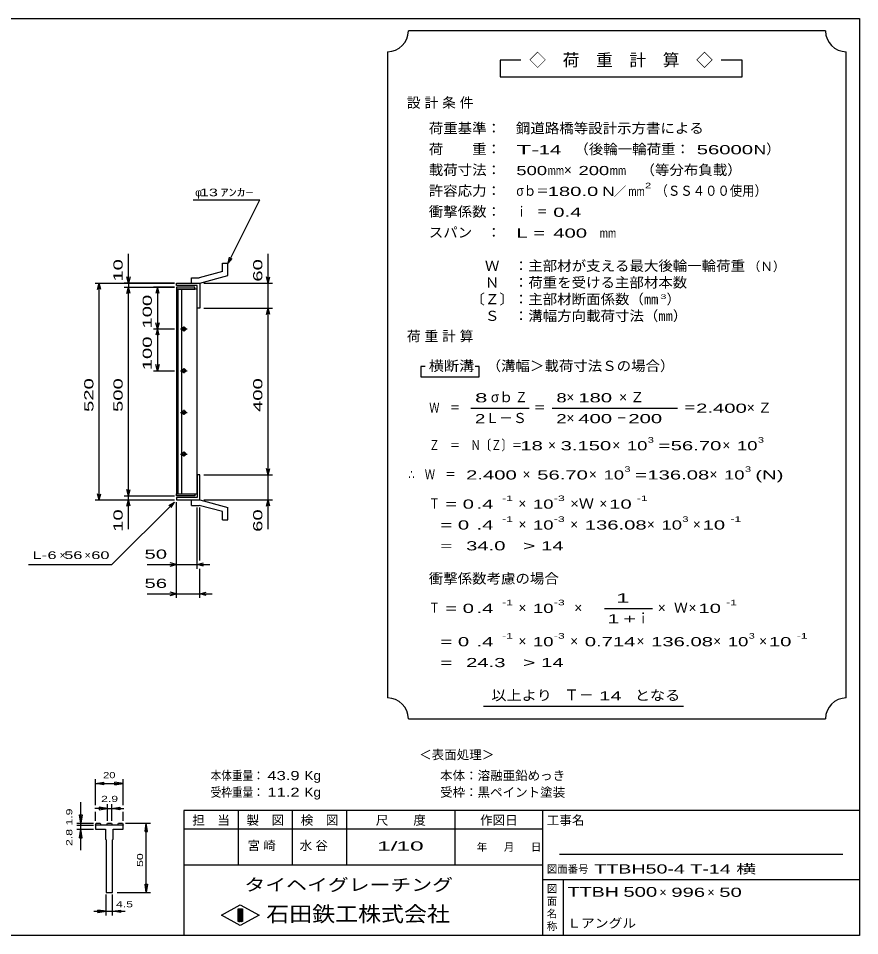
# Model space of a CAD drawing. Units: millimetres, scale not verified. Extents: x -1820 to 1736, y -1282 to 1048.
# Drawn here: x -281 to 1736, y -1152 to 1048 of the extents above; entities that cross this region are included whole.
import ezdxf
from ezdxf.enums import TextEntityAlignment as Align

# ---------------------------------------------------------------- set-up
doc = ezdxf.new("R2010")
doc.units = ezdxf.units.MM
doc.header["$LTSCALE"] = 10
for name, color, linetype, lineweight in [('0_2', 150, 'Continuous', 25), ('16', 3, 'Continuous', 25), ('19', 6, 'Continuous', 25), ('22', 2, 'Continuous', 25), ('32', 4, 'Continuous', 25)]:
    doc.layers.add(name, color=color, linetype=linetype, lineweight=lineweight)
doc.styles.add('ベクトル', font='')
doc.styles.get('ベクトル').set_extended_font_data('ベクトル')

msp = doc.modelspace()

# ---------------------------------------------------------------- linework, layer by layer
at = {"layer": '0_2'}
for p, q in [((-1724, 1048.5), (1736, 1048.5)), ((1736, 1048.5), (1736, -1151.5)), ((1736, -851.5), (116, -851.5)), ((116, -851.5), (116, -1151.5)), ((246, -851.5), (246, -981.5)), ((376, -981.5), (376, -851.5)), ((506, -851.5), (506, -981.5)), ((766, -981.5), (766, -851.5)), ((976, -851.5), (976, -1151.5)), ((976, -896.5), (116, -896.5)), ((1696, -956.5), (1016, -956.5)), ((116, -981.5), (976, -981.5)), ((976, -1016.5), (1736, -1016.5)), ((1026, -1151.5), (1026, -1016.5)), ((206, -1102.5), (251, -1077.5)), ((251, -1077.5), (296, -1102.5)), ((246, -1087.5), (256, -1087.5)), ((246, -1117.5), (246, -1087.5)), ((246, -1087.5), (248, -1087.5)), ((248, -1087.5), (248, -1117.5)), ((250, -1117.5), (250, -1087.5)), ((250, -1087.5), (252, -1087.5)), ((252, -1087.5), (252, -1117.5)), ((254, -1117.5), (254, -1087.5)), ((254, -1087.5), (256, -1087.5)), ((256, -1087.5), (256, -1117.5)), ((256, -1087.5), (256, -1117.5)), ((251, -1127.5), (206, -1102.5)), ((256, -1117.5), (246, -1117.5)), ((248, -1117.5), (250, -1117.5)), ((296, -1102.5), (251, -1127.5)), ((252, -1117.5), (254, -1117.5)), ((1736, -1151.5), (-1724, -1151.5))]:
    msp.add_line(p, q, dxfattribs=at)
at = {"layer": '16'}
for p, q in [((142, 403.5), (98, 403.5)), ((98, 403.5), (98, 399)), ((98, 399), (142, 399)), ((98, 399), (98, -92)), ((148, 399), (98, 399)), ((99.5, 399), (99.5, -92)), ((102.5, -92), (102.5, 399)), ((110, 399), (110, -92)), ((142, 399), (142, 403.5)), ((148, -92), (148, 399)), ((116, 309.5), (116, 297.5)), ((108, 303.5), (124, 303.5)), ((118, 306.5), (114, 306.5)), ((114, 300.5), (118, 300.5)), ((108, 203.5), (124, 203.5)), ((118, 206.5), (114, 206.5)), ((114, 200.5), (118, 200.5)), ((116, 209.5), (116, 197.5)), ((108, 103.5), (124, 103.5)), ((118, 106.5), (114, 106.5)), ((114, 100.5), (118, 100.5)), ((116, 109.5), (116, 97.5)), ((108, 3.5), (124, 3.5)), ((118, 6.5), (114, 6.5)), ((114, 0.5), (118, 0.5)), ((116, 9.5), (116, -2.5)), ((98, -92), (142, -92)), ((98, -96.5), (98, -92)), ((98, -92), (148, -92)), ((142, -96.5), (98, -96.5)), ((142, -92), (142, -96.5))]:
    msp.add_line(p, q, dxfattribs=at)
for centre, radius, start, end in [((114, 303.5), 3, 90, 270), ((116, 303.5), 4, 46.6, 133.4), ((116, 303.5), 4, 226.6, 313.4), ((118, 303.5), 3, 270, 90), ((114, 203.5), 3, 90, 270), ((116, 203.5), 4, 46.6, 133.4), ((116, 203.5), 4, 226.6, 313.4), ((118, 203.5), 3, 270, 90), ((114, 103.5), 3, 90, 270), ((116, 103.5), 4, 46.6, 133.4), ((116, 103.5), 4, 226.6, 313.4), ((118, 103.5), 3, 270, 90), ((114, 3.5), 3, 90, 270), ((116, 3.5), 4, 46.6, 133.4), ((116, 3.5), 4, 226.6, 313.4), ((118, 3.5), 3, 270, 90)]:
    msp.add_arc(centre, radius, start, end, dxfattribs=at)
at = {"layer": '19'}
for p, q in [((208.61, 441.6), (152.28, 426.51)), ((208.61, 461.62), (221.61, 461.62)), ((208.61, 441.6), (208.61, 461.62)), ((221.61, 431.62), (221.61, 461.62)), ((133.99, 426.51), (152.28, 426.51)), ((133.99, 413.51), (133.99, 426.51)), ((154, 413.5), (221.61, 431.62)), ((98, 407.5), (98, 413.5)), ((98, 413.5), (154, 413.5)), ((148, 407.5), (98, 407.5)), ((134, 413.5), (154, 413.5)), ((148, 353.5), (148, 407.5)), ((154, 413.5), (154, 353.5)), ((154, 353.5), (148, 353.5)), ((154, -46.5), (148, -46.5)), ((148, -46.5), (148, -100.5)), ((154, -106.5), (154, -46.5)), ((98, -100.5), (98, -106.5)), ((148, -100.5), (98, -100.5)), ((98, -106.5), (154, -106.5)), ((133.99, -119.51), (133.99, -106.51)), ((134, -106.5), (154, -106.5)), ((154, -106.5), (221.61, -124.62)), ((133.99, -119.51), (152.28, -119.51)), ((208.61, -134.6), (152.28, -119.51)), ((221.61, -154.62), (221.61, -124.62)), ((208.61, -154.62), (208.61, -134.6)), ((208.61, -154.62), (221.61, -154.62))]:
    msp.add_line(p, q, dxfattribs=at)
at = {"layer": '22', "color": 4}
for p, q in [((1654, 1018.5), (654, 1018.5)), ((604, 968.5), (604, -581.5)), ((1704, -581.5), (1704, 968.5)), ((924, 948.5), (874, 948.5)), ((874, 948.5), (874, 908.5)), ((1454, 948.5), (1404, 948.5)), ((1454, 908.5), (1454, 948.5)), ((874, 908.5), (1454, 908.5)), ((138, 613.5), (298, 613.5)), ((222, 461.5), (298, 613.5)), ((-17, 413.5), (-17, 483.5)), ((222, 461.5), (225, 476.1)), ((222, 461.5), (232, 472.5)), ((318, 413.5), (318, 483.5)), ((-17, 413.5), (-21, 428.5)), ((-13, 428.5), (-17, 413.5)), ((318, 413.5), (314, 428.5)), ((318, 413.5), (322, 428.5)), ((-97, 413.5), (93, 413.5)), ((-91, 398.5), (-87, 413.5)), ((-83, 398.5), (-87, 413.5)), ((-87, -106.5), (-87, 413.5)), ((93, 413.5), (-27, 413.5)), ((-27, 403.5), (93, 403.5)), ((-21, 388.5), (-17, 403.5)), ((-17, 413.5), (-17, 403.5)), ((-13, 388.5), (-17, 403.5)), ((-17, -96.5), (-17, 403.5)), ((93, 403.5), (43, 403.5)), ((53, 403.5), (49, 388.5)), ((57, 388.5), (53, 403.5)), ((53, 403.5), (53, 303.5)), ((164, 413.5), (328, 413.5)), ((318, 353.5), (318, 413.5)), ((164, 353.5), (328, 353.5)), ((314, 338.5), (318, 353.5)), ((322, 338.5), (318, 353.5)), ((318, -46.5), (318, 353.5)), ((53, 303.5), (49, 318.5)), ((57, 318.5), (53, 303.5)), ((43, 303.5), (93, 303.5)), ((53, 303.5), (49, 288.5)), ((57, 288.5), (53, 303.5)), ((53, 303.5), (53, 203.5)), ((43, 203.5), (93, 203.5)), ((53, 203.5), (49, 218.5)), ((57, 218.5), (53, 203.5)), ((694, 213.5), (684, 213.5)), ((684, 213.5), (684, 188.5)), ((824, 213.5), (814, 213.5)), ((824, 188.5), (824, 213.5)), ((684, 188.5), (824, 188.5)), ((804, 113.5), (944, 113.5)), ((999, 113.5), (1299, 113.5)), ((318, -46.5), (314, -31.5)), ((318, -46.5), (322, -31.5)), ((164, -46.5), (328, -46.5)), ((318, -106.5), (318, -46.5)), ((-17, -96.5), (-21, -81.5)), ((-17, -96.5), (-13, -81.5)), ((-97, -106.5), (93, -106.5)), ((-87, -106.5), (-91, -91.5)), ((-87, -106.5), (-83, -91.5)), ((-27, -96.5), (93, -96.5)), ((-27, -106.5), (93, -106.5)), ((-21, -121.5), (-17, -106.5)), ((-17, -106.5), (-17, -96.5)), ((-13, -121.5), (-17, -106.5)), ((-17, -176.5), (-17, -106.5)), ((164, -106.5), (328, -106.5)), ((314, -121.5), (318, -106.5)), ((322, -121.5), (318, -106.5)), ((318, -176.5), (318, -106.5)), ((-57, -261.5), (93, -111.5)), ((80, -119.5), (93, -111.5)), ((85, -124.5), (93, -111.5)), ((98, -271.5), (98, -111.5)), ((98, -341.5), (98, -111.5)), ((148, -271.5), (148, -124.5)), ((154, -251.5), (154, -124.5)), ((-257, -261.5), (-57, -261.5)), ((28, -261.5), (98, -261.5)), ((98, -261.5), (83, -257.5)), ((83, -265.5), (98, -261.5)), ((98, -261.5), (148, -261.5)), ((148, -261.5), (163, -257.5)), ((163, -265.5), (148, -261.5)), ((148, -261.5), (178, -261.5)), ((154, -341.5), (154, -271.5)), ((98, -331.5), (83, -327.5)), ((154, -331.5), (169, -327.5)), ((28, -331.5), (98, -331.5)), ((83, -335.5), (98, -331.5)), ((98, -331.5), (154, -331.5)), ((169, -335.5), (154, -331.5)), ((154, -331.5), (184, -331.5)), ((1124, -366.5), (1239, -366.5)), ((834, -601.5), (1314, -601.5)), ((654, -631.5), (1654, -631.5))]:
    msp.add_line(p, q, dxfattribs=at)
for centre, start, end in [((604, 1018.5), 270, 0), ((1704, 1018.5), 180, 270), ((604, -631.5), 0, 90), ((1704, -631.5), 90, 180)]:
    msp.add_arc(centre, 50, start, end, dxfattribs=at)
at = {"layer": '32'}
for p, q in [((-96, -838.5), (-96, -776.5)), ((-96, -786.5), (-76, -783.5)), ((-76, -789.5), (-96, -786.5)), ((-96, -786.5), (-29.33, -786.5)), ((-76, -789.5), (-76, -783.5)), ((-29.33, -786.5), (-49.33, -783.5)), ((-49.33, -789.5), (-49.33, -783.5)), ((-49.33, -789.5), (-29.33, -786.5)), ((-29.33, -838.5), (-29.33, -776.5)), ((-131, -881.5), (-131, -831.5)), ((-67.5, -846.5), (-97.5, -846.5)), ((-96, -876.5), (-96, -854.5)), ((-67.5, -846.5), (-87.5, -843.5)), ((-87.5, -843.5), (-87.5, -849.5)), ((-87.5, -849.5), (-67.5, -846.5)), ((-67.5, -876.5), (-67.5, -836.5)), ((-67.5, -846.5), (-57.83, -846.5)), ((-57.83, -836.5), (-57.83, -876.5)), ((-57.83, -846.5), (-37.83, -843.5)), ((-37.83, -849.5), (-57.83, -846.5)), ((-57.83, -846.5), (-27.83, -846.5)), ((-37.83, -843.5), (-37.83, -849.5)), ((-29.33, -876.5), (-29.33, -854.5)), ((-131, -881.5), (-134, -861.5)), ((-134, -861.5), (-128, -861.5)), ((-128, -861.5), (-131, -881.5)), ((-141, -881.5), (-101, -881.5)), ((-141, -886.5), (-101, -886.5)), ((-141, -896.5), (-101, -896.5)), ((-134, -916.5), (-131, -896.5)), ((-131, -896.5), (-131, -881.5)), ((-128, -916.5), (-131, -896.5)), ((-131, -946.5), (-131, -896.5)), ((-96, -886.5), (-94.33, -881.5)), ((-96, -886.5), (-96, -896.5)), ((-29.33, -886.5), (-96, -886.5)), ((-96, -896.5), (-71.83, -896.5)), ((-94.33, -881.5), (-84.67, -881.5)), ((-84.67, -881.5), (-83, -886.5)), ((-71.83, -896.5), (-71.83, -919.83)), ((-69.17, -886.5), (-67.5, -881.5)), ((-67.5, -881.5), (-57.83, -881.5)), ((-57.83, -881.5), (-56.17, -886.5)), ((-53.5, -919.83), (-53.5, -896.5)), ((-53.5, -896.5), (-29.33, -896.5)), ((-42.33, -886.5), (-40.67, -881.5)), ((-40.67, -881.5), (-31, -881.5)), ((-31, -881.5), (-29.33, -886.5)), ((-29.33, -896.5), (-29.33, -886.5)), ((-24.33, -881.5), (35.67, -881.5)), ((22.67, -901.5), (25.67, -881.5)), ((22.67, -901.5), (28.67, -901.5)), ((28.67, -901.5), (25.67, -881.5)), ((25.67, -1048.17), (25.67, -881.5)), ((-134, -916.5), (-128, -916.5)), ((-71.83, -919.83), (-70.17, -921.5)), ((-70.17, -921.5), (-70.17, -1048.17)), ((-55.17, -921.5), (-53.5, -919.83)), ((-55.17, -1048.17), (-55.17, -921.5)), ((25.67, -1048.17), (22.67, -1028.17)), ((22.67, -1028.17), (28.67, -1028.17)), ((28.67, -1028.17), (25.67, -1048.17)), ((-70.17, -1048.17), (-55.17, -1048.17)), ((-70.17, -1103.17), (-70.17, -1053.17)), ((-55.17, -1103.17), (-55.17, -1053.17)), ((-44.33, -1048.17), (35.67, -1048.17)), ((-100.17, -1093.17), (-70.17, -1093.17)), ((-70.17, -1093.17), (-90.17, -1090.17)), ((-90.17, -1096.17), (-90.17, -1090.17)), ((-90.17, -1096.17), (-70.17, -1093.17)), ((-70.17, -1093.17), (-55.17, -1093.17)), ((-55.17, -1093.17), (-35.17, -1090.17)), ((-35.17, -1096.17), (-55.17, -1093.17)), ((-55.17, -1093.17), (-25.17, -1093.17)), ((-35.17, -1096.17), (-35.17, -1090.17))]:
    msp.add_line(p, q, dxfattribs=at)
msp.add_circle((-131, -886.5), 1, dxfattribs=at)

# ---------------------------------------------------------------- texts
at = {"layer": '0_2', "style": 'ベクトル'}
for s, height, p in [('担\u3000当', 21.99, (136, -874.5)), ('製\u3000図', 21.99, (266, -874.5)), ('検\u3000図', 21.99, (396, -874.5)), ('尺\u3000\u3000度', 21.99, (576, -874.5)), ('作図日', 21.99, (826, -874.5)), ('工事名', 21.99, (986, -874.5)), ('年', 18.33, (818, -939)), ('月', 18.33, (883, -939)), ('日', 18.33, (948, -939)), ('図面番号', 18.33, (986, -992)), ('図', 18.33, (986, -1039)), ('面', 18.33, (986, -1069)), ('名', 18.33, (986, -1099)), ('称', 18.33, (986, -1129))]:
    msp.add_text(s, height=height, dxfattribs=at).set_placement(p, align=Align.MIDDLE_LEFT)
at = {"layer": '0_2', "color": 222, "style": 'ベクトル'}
for s, height, width, p in [('タイヘイグレーチング', 29.33, 1.25, (261, -1029.5)), ('石田鉄工株式会社', 36.66, 1.1, (313.5, -1099.5))]:
    msp.add_text(s, height=height, dxfattribs=dict(at, width=width)).set_placement(p, align=Align.MIDDLE_LEFT)
at = {"layer": '22', "style": 'ベクトル'}
for s, height, p in [('◇\u3000荷\u3000重\u3000計\u3000算\u3000◇', 29.33, (944, 948.5)), ('）', 24.19, (1512, 735)), ('×', 24.19, (1027, 685)), ('／', 21.99, (1146.5, 633.5)), ('φ', 18.33, (143, 631)), ('（Ｎ）', 21.99, (1468, 453.5)), ('）', 24.19, (1273, 375)), ('σｂ', 24.19, (852, 140)), ('×', 24.19, (1033, 140)), ('Ｌ－Ｓ', 24.19, (839, 90)), ('×', 24.19, (1033, 90)), ('×', 24.19, (989, 25)), ('×', 24.19, (1143, 25)), ('×', 24.19, (1407, 25)), ('×', 24.19, (928, -45)), ('×', 24.19, (1087, -45)), ('×', 24.19, (1376, -45)), ('×', 24.19, (918, -115)), ('×', 24.19, (1112, -115)), ('×', 24.19, (918, -165)), ('×', 24.19, (1042, -165)), ('×', 24.19, (1226, -165)), ('×', 24.19, (1336, -165)), ('×', 18.33, (-182, -239)), ('×', 18.33, (-122, -239)), ('×', 24.19, (918, -365)), ('×', 24.19, (1052, -365)), ('×', 24.19, (1252, -365)), ('Ｗ', 24.19, (1291, -365)), ('×', 24.19, (1326, -365)), ('ｉ', 24.19, (1200.5, -390)), ('×', 24.19, (918, -445)), ('×', 24.19, (1042, -445)), ('×', 24.19, (1201, -445)), ('×', 24.19, (1385, -445)), ('×', 24.19, (1495, -445)), ('Ｔ－', 25.66, (1028, -574)), ('＜表面処理＞', 21.99, (680, -717.5)), ('本体：', 21.99, (730, -767.5)), ('溶融亜鉛めっき', 21.99, (820, -767.5)), ('受枠：', 21.99, (730, -807.5)), ('黒ペイント塗装', 21.99, (820, -807.5)), ('×', 21.99, (1256, -1047.5)), ('×', 21.99, (1371, -1047.5))]:
    msp.add_text(s, height=height, dxfattribs=at).set_placement(p, align=Align.MIDDLE_LEFT)
for s, height, width, p in [('荷重基準：\u3000', 24.19, 1.05, (703, 785)), ('鋼道路橋等設計示方書による', 24.19, 1.05, (912, 785)), ('荷\u3000\u3000重：\u3000', 24.19, 1.05, (703, 735)), ('（後輪一輪荷重：', 24.19, 1.05, (1052, 735)), ('T-', 21.99, 2, (913, 733.5)), (' 14 ', 21.99, 1.65, (953, 733.5)), (' 56000', 21.99, 1.65, (1332, 733.5)), ('N', 21.99, 1.4, (1482, 733.5)), ('載荷寸法：\u3000', 24.19, 1.05, (703, 685)), ('500', 21.99, 1.5, (913, 683.5)), ('mm', 21.99, 0.8, (988, 683.5)), ('200', 21.99, 1.5, (1062, 683.5)), ('mm', 21.99, 0.8, (1137, 683.5)), ('\u3000（等分布負載）', 24.19, 1.05, (1176, 685)), (' 13 ', 18.33, 1.6, (143, 631)), ('ｱﾝｶｰ', 18.33, 1.6, (203, 631)), ('許容応力：\u3000', 24.19, 1.05, (703, 635)), ('σｂ＝', 24.19, 0.9, (913, 635)), ('180.0', 21.99, 1.65, (988, 633.5)), ('N', 21.99, 1.4, (1119, 633.5)), ('mm', 21.99, 0.8, (1181.5, 633.5)), ('2', 13.2, 1.5, (1221.5, 647.5)), ('（ＳＳ４００使用）', 24.19, 0.9, (1246.5, 635)), ('衝撃係数：\u3000', 24.19, 1.05, (703, 585)), ('ｉ\u3000＝', 24.19, 0.75, (913, 585)), (' 0.4', 21.99, 1.65, (988, 583.5)), ('スパン\u3000：\u3000', 24.19, 1.05, (703, 535)), ('L =', 21.99, 1.65, (913, 533.5)), (' 400 ', 21.99, 1.65, (988, 533.5)), ('mm', 21.99, 0.8, (1113, 533.5)), ('\u3000Ｗ\u3000：主部材が支える最大後輪一輪荷重', 24.19, 1.05, (803, 455)), ('\u3000Ｎ\u3000：荷重を受ける主部材本数', 24.19, 1.05, (803, 415)), ('〔Ｚ〕：主部材断面係数（㎜', 24.19, 1.05, (803, 375)), ('3', 11, 1.8, (1258, 381)), ('\u3000Ｓ\u3000：溝幅方向載荷寸法（㎜）', 24.19, 1.05, (803, 335)), ('横断溝', 24.19, 1.1, (703, 215)), ('\u3000（溝幅＞載荷寸法Ｓの場合）', 24.19, 1.05, (807, 215)), ('8', 21.99, 1.8, (814, 138.5)), ('Ｚ', 24.19, 0.9, (910, 140)), ('8', 21.99, 1.5, (1009, 138.5)), (' 180 ', 21.99, 1.65, (1048, 138.5)), ('Ｗ\u3000＝', 24.19, 0.75, (704, 115)), ('＝', 24.19, 0.9, (954, 115)), ('＝', 24.19, 0.9, (1314, 115)), ('2.400', 21.99, 1.65, (1344, 113.5)), ('2', 21.99, 1.5, (814, 88.5)), ('2', 21.99, 1.5, (1009, 88.5)), (' 400 ', 21.99, 1.65, (1048, 88.5)), ('－', 24.19, 0.75, (1153, 90)), (' 200 ', 21.99, 1.65, (1168, 88.5)), ('3', 13.2, 1.5, (1228, 37.5)), ('3', 13.2, 1.5, (1492, 37.5)), ('Ｚ\u3000＝\u3000Ｎ〔Ｚ〕＝', 24.19, 0.75, (704, 25)), (' 18 ', 21.99, 1.65, (909, 23.5)), ('3.150', 21.99, 1.65, (1019, 23.5)), ('10', 21.99, 1.5, (1178, 23.5)), ('=', 21.99, 1.7, (1253, 23.5)), ('56.70', 21.99, 1.65, (1283, 23.5)), ('10', 21.99, 1.5, (1442, 23.5)), ('∴\u3000Ｗ\u3000＝', 24.19, 0.75, (654, -45)), (' 2.400', 21.99, 1.65, (779, -46.5)), ('56.70', 21.99, 1.65, (963, -46.5)), ('10', 21.99, 1.5, (1122, -46.5)), ('3', 13.2, 1.5, (1172, -32.5)), ('=', 21.99, 1.7, (1197, -46.5)), ('136.08', 21.99, 1.65, (1227, -46.5)), ('10', 21.99, 1.5, (1411, -46.5)), ('3', 13.2, 1.5, (1461, -32.5)), ('(N)', 21.99, 1.65, (1486, -46.5)), ('Ｔ', 24.19, 0.75, (704, -115)), (' = 0', 21.99, 1.65, (729, -116.5)), (' .4 ', 21.99, 1.65, (804, -116.5)), ('-1', 13.2, 1.65, (879, -102.5)), ('10', 21.99, 1.5, (953, -116.5)), ('-3', 13.2, 1.65, (1003, -102.5)), ('×Ｗ', 24.19, 1.1, (1042, -115)), (' 10 ', 21.99, 1.65, (1122, -116.5)), ('-1', 13.2, 1.65, (1202, -102.5)), ('-1', 13.2, 1.65, (879, -152.5)), ('-3', 13.2, 1.65, (1003, -152.5)), ('3', 13.2, 1.5, (1311, -152.5)), ('-1', 13.2, 1.65, (1426, -152.5)), ('  = 0', 21.99, 1.65, (704, -166.5)), (' .4 ', 21.99, 1.65, (804, -166.5)), ('10', 21.99, 1.5, (953, -166.5)), ('136.08', 21.99, 1.65, (1077, -166.5)), ('10', 21.99, 1.5, (1261, -166.5)), (' 10 ', 21.99, 1.65, (1346, -166.5)), ('  =', 21.99, 1.65, (704, -216.5)), (' 34.0', 21.99, 1.65, (779, -216.5)), ('>', 21.99, 1.7, (929, -216.5)), (' 14 ', 21.99, 1.65, (959, -216.5)), ('L-', 18.33, 1.6, (-247, -239)), (' 6 ', 18.33, 1.6, (-222, -239)), (' 56 ', 18.33, 1.6, (-182, -239)), (' 60 ', 18.33, 1.6, (-117, -239)), (' 50 ', 21.99, 1.65, (8, -236.5)), ('衝撃係数考慮の場合', 24.19, 1.05, (703, -295)), (' 56 ', 21.99, 1.65, (8, -306.5)), ('-1', 13.2, 1.65, (879, -352.5)), ('-3', 13.2, 1.65, (1003, -352.5)), ('-1', 13.2, 1.65, (1416, -352.5)), ('Ｔ', 24.19, 0.75, (704, -365)), (' = 0', 21.99, 1.65, (729, -366.5)), (' .4 ', 21.99, 1.65, (804, -366.5)), ('10', 21.99, 1.5, (953, -366.5)), (' 10 ', 21.99, 1.65, (1336, -366.5)), ('  = 0', 21.99, 1.65, (704, -446.5)), (' .4 ', 21.99, 1.65, (804, -446.5)), ('-1', 13.2, 1.65, (879, -432.5)), ('10', 21.99, 1.5, (953, -446.5)), ('-3', 13.2, 1.65, (1003, -432.5)), ('0.714', 21.99, 1.65, (1077, -446.5)), ('136.08', 21.99, 1.65, (1236, -446.5)), ('10', 21.99, 1.5, (1420, -446.5)), ('3', 13.2, 1.5, (1470, -432.5)), (' 10 ', 21.99, 1.65, (1505, -446.5)), ('-1', 13.2, 1.65, (1585, -432.5)), ('  =', 21.99, 1.65, (704, -496.5)), (' 24.3', 21.99, 1.65, (779, -496.5)), ('>', 21.99, 1.7, (929, -496.5)), (' 14 ', 21.99, 1.65, (959, -496.5)), ('以上より\u3000', 24.19, 1.1, (853, -575)), (' 14 ', 21.99, 1.65, (1098, -576.5)), ('となる', 24.19, 1.1, (1197, -575)), ('本体重量：', 21.99, 0.85, (180, -767.5)), (' 43.9', 21.99, 1.35, (305, -767.5)), ('Kg', 21.99, 1.1, (405, -767.5)), ('受枠重量：', 21.99, 0.85, (180, -807.5)), (' 11.2', 21.99, 1.35, (305, -807.5)), ('Kg', 21.99, 1.1, (405, -807.5)), ('1/', 21.99, 2, (579, -936.5)), (' 10 ', 21.99, 2, (609, -936.5)), ('TTBH50-4 T-14 横                ', 21.99, 1.6, (1100, -991.5)), ('TTBH', 23.46, 1.5, (1036, -1046.5)), (' 500 ', 23.46, 1.55, (1156, -1046.5)), (' 996 ', 21.99, 1.65, (1271, -1047.5)), (' 50 ', 21.99, 1.65, (1386, -1047.5)), ('Ｌアングル', 21.99, 1.1, (1035, -1121.5))]:
    msp.add_text(s, height=height, dxfattribs=dict(at, width=width)).set_placement(p, align=Align.MIDDLE_LEFT)
at = {"layer": '22', "style": 'ベクトル', "width": 1.65}
for s, p in [(' 10 ', (-42, 403.5)), (' 60 ', (293, 403.5)), (' 100 ', (28, 291)), (' 100 ', (28, 191)), (' 520 ', (-112, 91)), (' 500 ', (-42, 91)), (' 400 ', (293, 91)), (' 10 ', (-42, -196.5)), (' 60 ', (293, -196.5))]:
    msp.add_text(s, height=21.99, rotation=90, dxfattribs=at).set_placement(p, align=Align.MIDDLE_LEFT)
at = {"layer": '22', "attachment_point": 4, "style": 'ベクトル'}
for s, insert, char_height in [('\\T1.28;設計条件', (650.5, 845), 24.19), ('\\T1.28;荷重計算', (650.5, 285), 24.19), ('\\T1.42;×Ｚ', (1159.5, 140), 24.19), ('\\T1.42;×Ｚ', (1465.5, 115), 24.19), ('\\T1.25;\\W2;\\~1\\~', (1131.5, -341.5), 21.99), ('\\T1.33;\\W1.75;1+', (1131.5, -391.5), 21.99), ('\\T1.25;宮崎\u3000', (268.5, -936.5), 21.99), ('\\T1.25;水谷\u3000', (393.5, -936.5), 21.99)]:
    msp.add_mtext(s, dxfattribs=dict(at, insert=insert, char_height=char_height))
at = {"layer": '32', "color": 2, "style": 'ベクトル'}
for s, width, p in [('20', 1.35, (-77.67, -766.5)), ('2.9', 1.5, (-82.67, -823.5)), (' 4.5 ', 1.5, (-55.17, -1076.17))]:
    msp.add_text(s, height=14.66, dxfattribs=dict(at, width=width)).set_placement(p, align=Align.MIDDLE_LEFT)
at = {"layer": '32', "color": 2, "style": 'ベクトル', "width": 1.5}
for s, p in [('2.8 1.9', (-159, -936.5)), (' 50 ', (10.67, -994.83))]:
    msp.add_text(s, height=14.66, rotation=90, dxfattribs=at).set_placement(p, align=Align.MIDDLE_LEFT)

doc.saveas('drawing.dxf')
